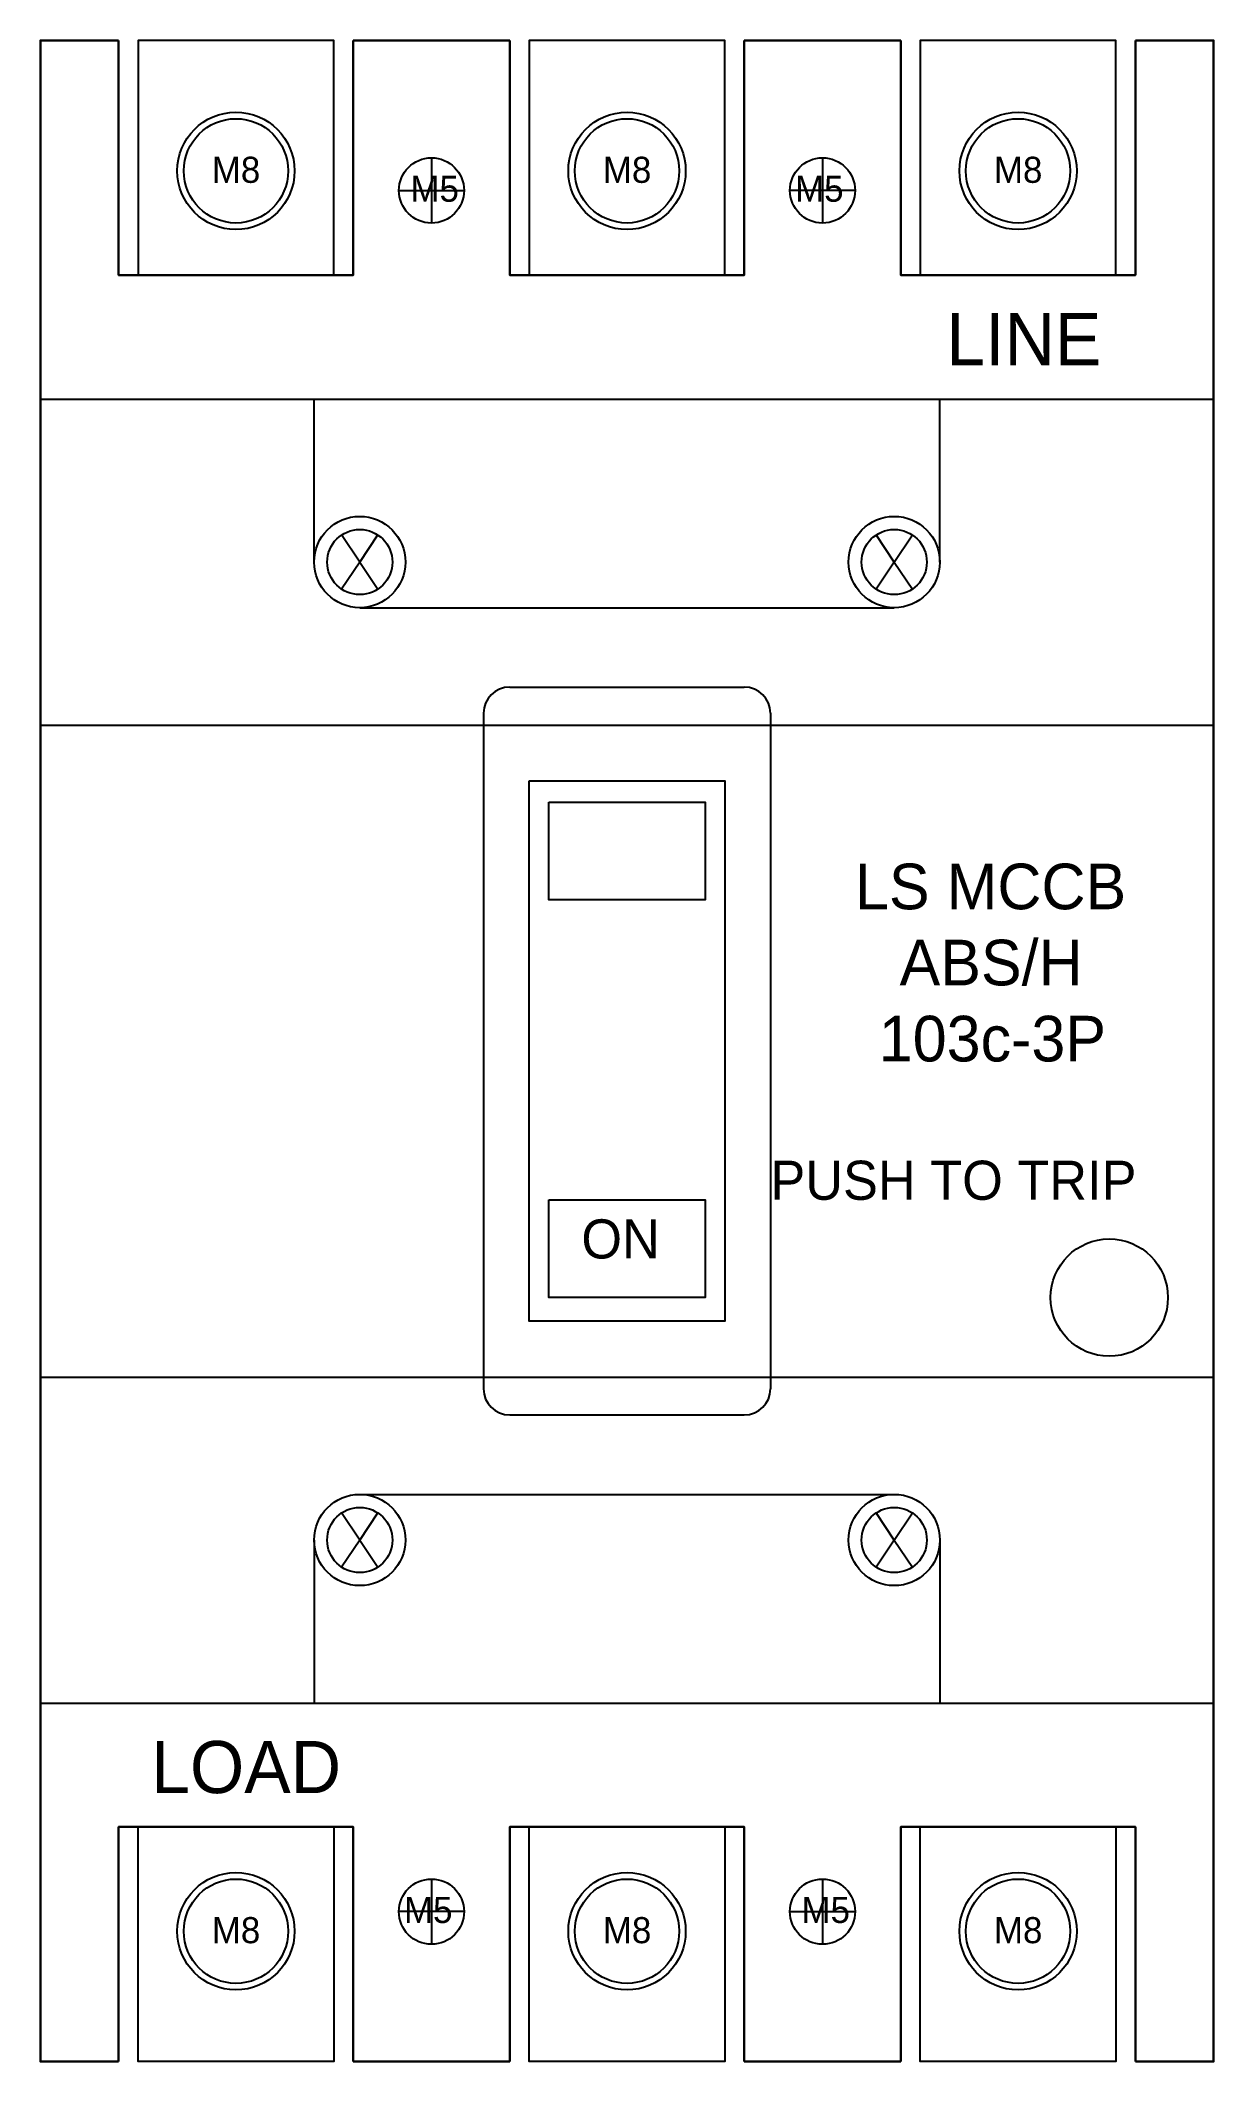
# Model space of a CAD drawing. Header units: inches. Extents: x 0 to 90, y 54 to 209.
import ezdxf

# ---------------------------------------------------------------- set-up
doc = ezdxf.new("R2010")
doc.units = ezdxf.units.IN

# ---------------------------------------------------------------- blocks, each defined once
blk = doc.blocks.new('1 AF125 3P')
for p, q in [((54, 0), (66, 0)), ((0, -27.5), (90, -27.5)), ((21, -40), (21, -27.5)), ((69, -40), (69, -27.5)), ((24.5, -40), (23.11, -37.92)), ((24.5, -40), (25.89, -37.92)), ((65.5, -40), (64.11, -37.92)), ((65.5, -40), (66.89, -37.92)), ((24.5, -40), (23.11, -42.08)), ((24.5, -40), (25.89, -42.08)), ((65.5, -40), (64.11, -42.08)), ((65.5, -40), (66.89, -42.08)), ((24.5, -43.5), (65.5, -43.5)), ((36, -49.59), (54, -49.59)), ((0, -52.5), (90, -52.5)), ((34, -51.59), (34, -103.41)), ((34, -52.5), (56, -52.5)), ((56, -51.59), (56, -103.41)), ((0, -102.5), (90, -102.5)), ((34, -102.5), (56, -102.5)), ((36, -105.41), (54, -105.41)), ((24.5, -111.5), (65.5, -111.5)), ((24.5, -115), (23.11, -112.92)), ((24.5, -115), (25.89, -112.92)), ((65.5, -115), (64.11, -112.92)), ((65.5, -115), (66.89, -112.92)), ((21, -115), (21, -127.5)), ((24.5, -115), (23.11, -117.08)), ((24.5, -115), (25.89, -117.08)), ((65.5, -115), (64.11, -117.08)), ((65.5, -115), (66.89, -117.08)), ((69, -115), (69, -127.5)), ((0, -127.5), (90, -127.5)), ((54, -155), (66, -155))]:
    blk.add_line(p, q)
at = {"color": 4}
for p, q in [((30, -9), (30, -14)), ((60, -9), (60, -14)), ((27.5, -11.5), (32.5, -11.5)), ((62.5, -11.5), (57.5, -11.5)), ((30, -141), (30, -146)), ((60, -141), (60, -146)), ((32.5, -143.5), (27.5, -143.5)), ((57.5, -143.5), (62.5, -143.5))]:
    blk.add_line(p, q, dxfattribs=at)
at = {"lineweight": 30}
for points in [[(6, 0), (0, 0), (0, -155), (6, -155)], [(24, 0), (24, -18), (6, -18), (6, 0)], [(36, 0), (24, 0)], [(36, 0), (36, -18), (54, -18), (54, 0)], [(66, 0), (54, 0)], [(66, 0), (66, -18), (84, -18), (84, 0)], [(84, -155), (90, -155), (90, 0), (84, 0)], [(24, -155), (24, -137), (6, -137), (6, -155)], [(36, -155), (36, -137), (54, -137), (54, -155)], [(66, -155), (66, -137), (84, -137), (84, -155)], [(24, -155), (36, -155)], [(54, -155), (66, -155)]]:
    blk.add_lwpolyline(points, dxfattribs=at)
for points in [[(37.5, -56.79), (52.5, -56.79), (52.5, -98.21), (37.5, -98.21)], [(39, -58.41), (51, -58.41), (51, -65.91), (39, -65.91)], [(39, -88.91), (51, -88.91), (51, -96.41), (39, -96.41)]]:
    blk.add_lwpolyline(points, close=True)
for centre, radius in [((15, -10), 4), ((45, -10), 4), ((75, -10), 4), ((24.5, -40), 3.5), ((65.5, -40), 3.5), ((24.5, -40), 2.5), ((65.5, -40), 2.5), ((82, -96.41), 4.5), ((24.5, -115), 3.5), ((65.5, -115), 3.5), ((24.5, -115), 2.5), ((65.5, -115), 2.5), ((15, -145), 4), ((45, -145), 4), ((75, -145), 4)]:
    blk.add_circle(centre, radius)
for centre, start, end in [((36, -51.59), 90, 180), ((54, -51.59), 0, 90), ((36, -103.41), 180, 270), ((54, -103.41), 270, 0)]:
    blk.add_arc(centre, 2, start, end)
at = {"attachment_point": 1}
for s, width, insert, char_height in [('M8', 0.2, (13.15, -8.92), 2), ('M8', 0.2, (43.15, -8.92), 2), ('M8', 0.2, (73.15, -8.92), 2), ('LINE', 14.0775, (69.5, -20.91), 4), ('PUSH TO TRIP', 37.6575, (56, -85.91), 3), ('ON', 7.2418, (41.5, -90.41), 3), ('LOAD', 14.0775, (8.5, -130.41), 4), ('M8', 0.2, (13.15, -143.92), 2), ('M8', 0.2, (43.15, -143.92), 2), ('M8', 0.2, (73.15, -143.92), 2)]:
    blk.add_mtext_dynamic_manual_height_columns(s, width=width, gutter_width=1, heights=[0], dxfattribs=dict(at, insert=insert, char_height=char_height))
at = {"color": 4, "char_height": 2}
for insert, attachment_point in [((28.39, -10.37), 1), ((61.61, -10.37), 3), ((31.61, -142.37), 3), ((58.39, -142.37), 1)]:
    blk.add_mtext_dynamic_manual_height_columns('M5', width=0.2, gutter_width=1, heights=[0], dxfattribs=dict(at, insert=insert, attachment_point=attachment_point))
blk = doc.blocks.new('LS 125AF 3P')
at = {"color": 1}
for points in [[(7.5, -18), (22.5, -18), (22.5, 0), (7.5, 0)], [(7.5, -137), (22.5, -137), (22.5, -155), (7.5, -155)]]:
    blk.add_lwpolyline(points, close=True, dxfattribs=at)
at = {"color": 2}
for points in [[(37.5, -18), (52.5, -18), (52.5, 0), (37.5, 0)], [(37.5, -137), (52.5, -137), (52.5, -155), (37.5, -155)]]:
    blk.add_lwpolyline(points, close=True, dxfattribs=at)
at = {"color": 5}
for points in [[(67.5, -18), (82.5, -18), (82.5, 0), (67.5, 0)], [(67.5, -137), (82.5, -137), (82.5, -155), (67.5, -155)]]:
    blk.add_lwpolyline(points, close=True, dxfattribs=at)
at = {"color": 1}
for centre in [(15, -10), (15, -145)]:
    blk.add_circle(centre, 4.5, dxfattribs=at)
at = {"color": 2}
for centre in [(45, -10), (45, -145)]:
    blk.add_circle(centre, 4.5, dxfattribs=at)
at = {"color": 5}
for centre in [(75, -10), (75, -145)]:
    blk.add_circle(centre, 4.5, dxfattribs=at)
at = {"color": 4}
for centre in [(30, -11.5), (60, -11.5), (30, -143.5), (60, -143.5)]:
    blk.add_circle(centre, 2.5, dxfattribs=at)
blk.add_blockref('1 AF125 3P', (0, 0))
at = {"insert": (57.31, -63.13), "char_height": 3.5, "attachment_point": 1}
blk.add_mtext_dynamic_manual_height_columns('\\pi5.18038;{\\C1;LS MCCB\\P\\pi8.59921;ABS/H\\P\\pi7.00559;103c-3P}', width=31.4777, gutter_width=1, heights=[0], dxfattribs=at)

msp = doc.modelspace()

# ---------------------------------------------------------------- block references
msp.add_blockref('LS 125AF 3P', (0, 209.26))

doc.saveas('drawing.dxf')
